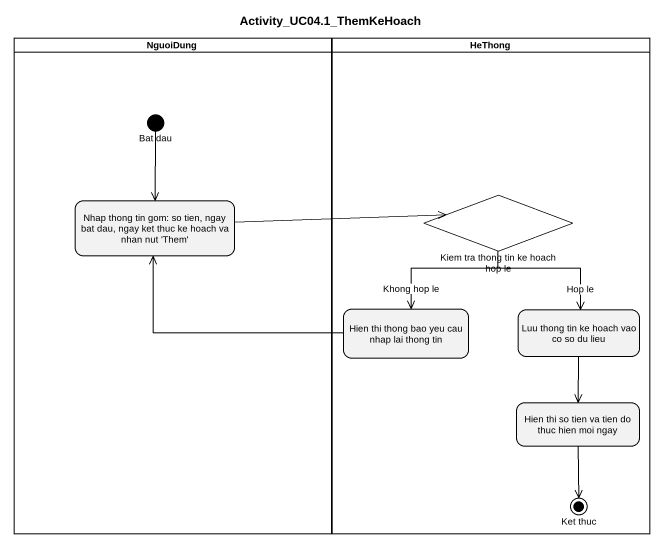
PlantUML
@startuml
title Activity_UC04.1_ThemKeHoach
hide empty description
state NguoiDung <<partition>> {
  state "Bat dau" as Bat_dau <<start>>
  state "Nhap thong tin gom: so tien, ngay bat dau, ngay ket thuc ke hoach va nhan nut 'Them'" as Nhap_thong_tin_gom_so_tien
}
state HeThong <<partition>> {
  state "Kiem tra thong tin ke hoach hop le" as Kiem_tra_thong_tin_ke_hoach <<choice>>
  state "Hien thi thong bao yeu cau nhap lai thong tin" as Hien_thi_thong_bao_yeu_cau
  state "Luu thong tin ke hoach vao co so du lieu" as Luu_thong_tin_ke_hoach_vao
  state "Hien thi so tien va tien do thuc hien moi ngay" as Hien_thi_so_tien_va_tien_do
  state "Ket thuc" as Ket_thuc <<end>>
}
Bat_dau --> Nhap_thong_tin_gom_so_tien
Nhap_thong_tin_gom_so_tien -right-> Kiem_tra_thong_tin_ke_hoach
Kiem_tra_thong_tin_ke_hoach --> Hien_thi_thong_bao_yeu_cau : Khong hop le
Kiem_tra_thong_tin_ke_hoach --> Luu_thong_tin_ke_hoach_vao : Hop le
Hien_thi_thong_bao_yeu_cau -left-> Nhap_thong_tin_gom_so_tien
Luu_thong_tin_ke_hoach_vao --> Hien_thi_so_tien_va_tien_do
Hien_thi_so_tien_va_tien_do --> Ket_thuc
@enduml
